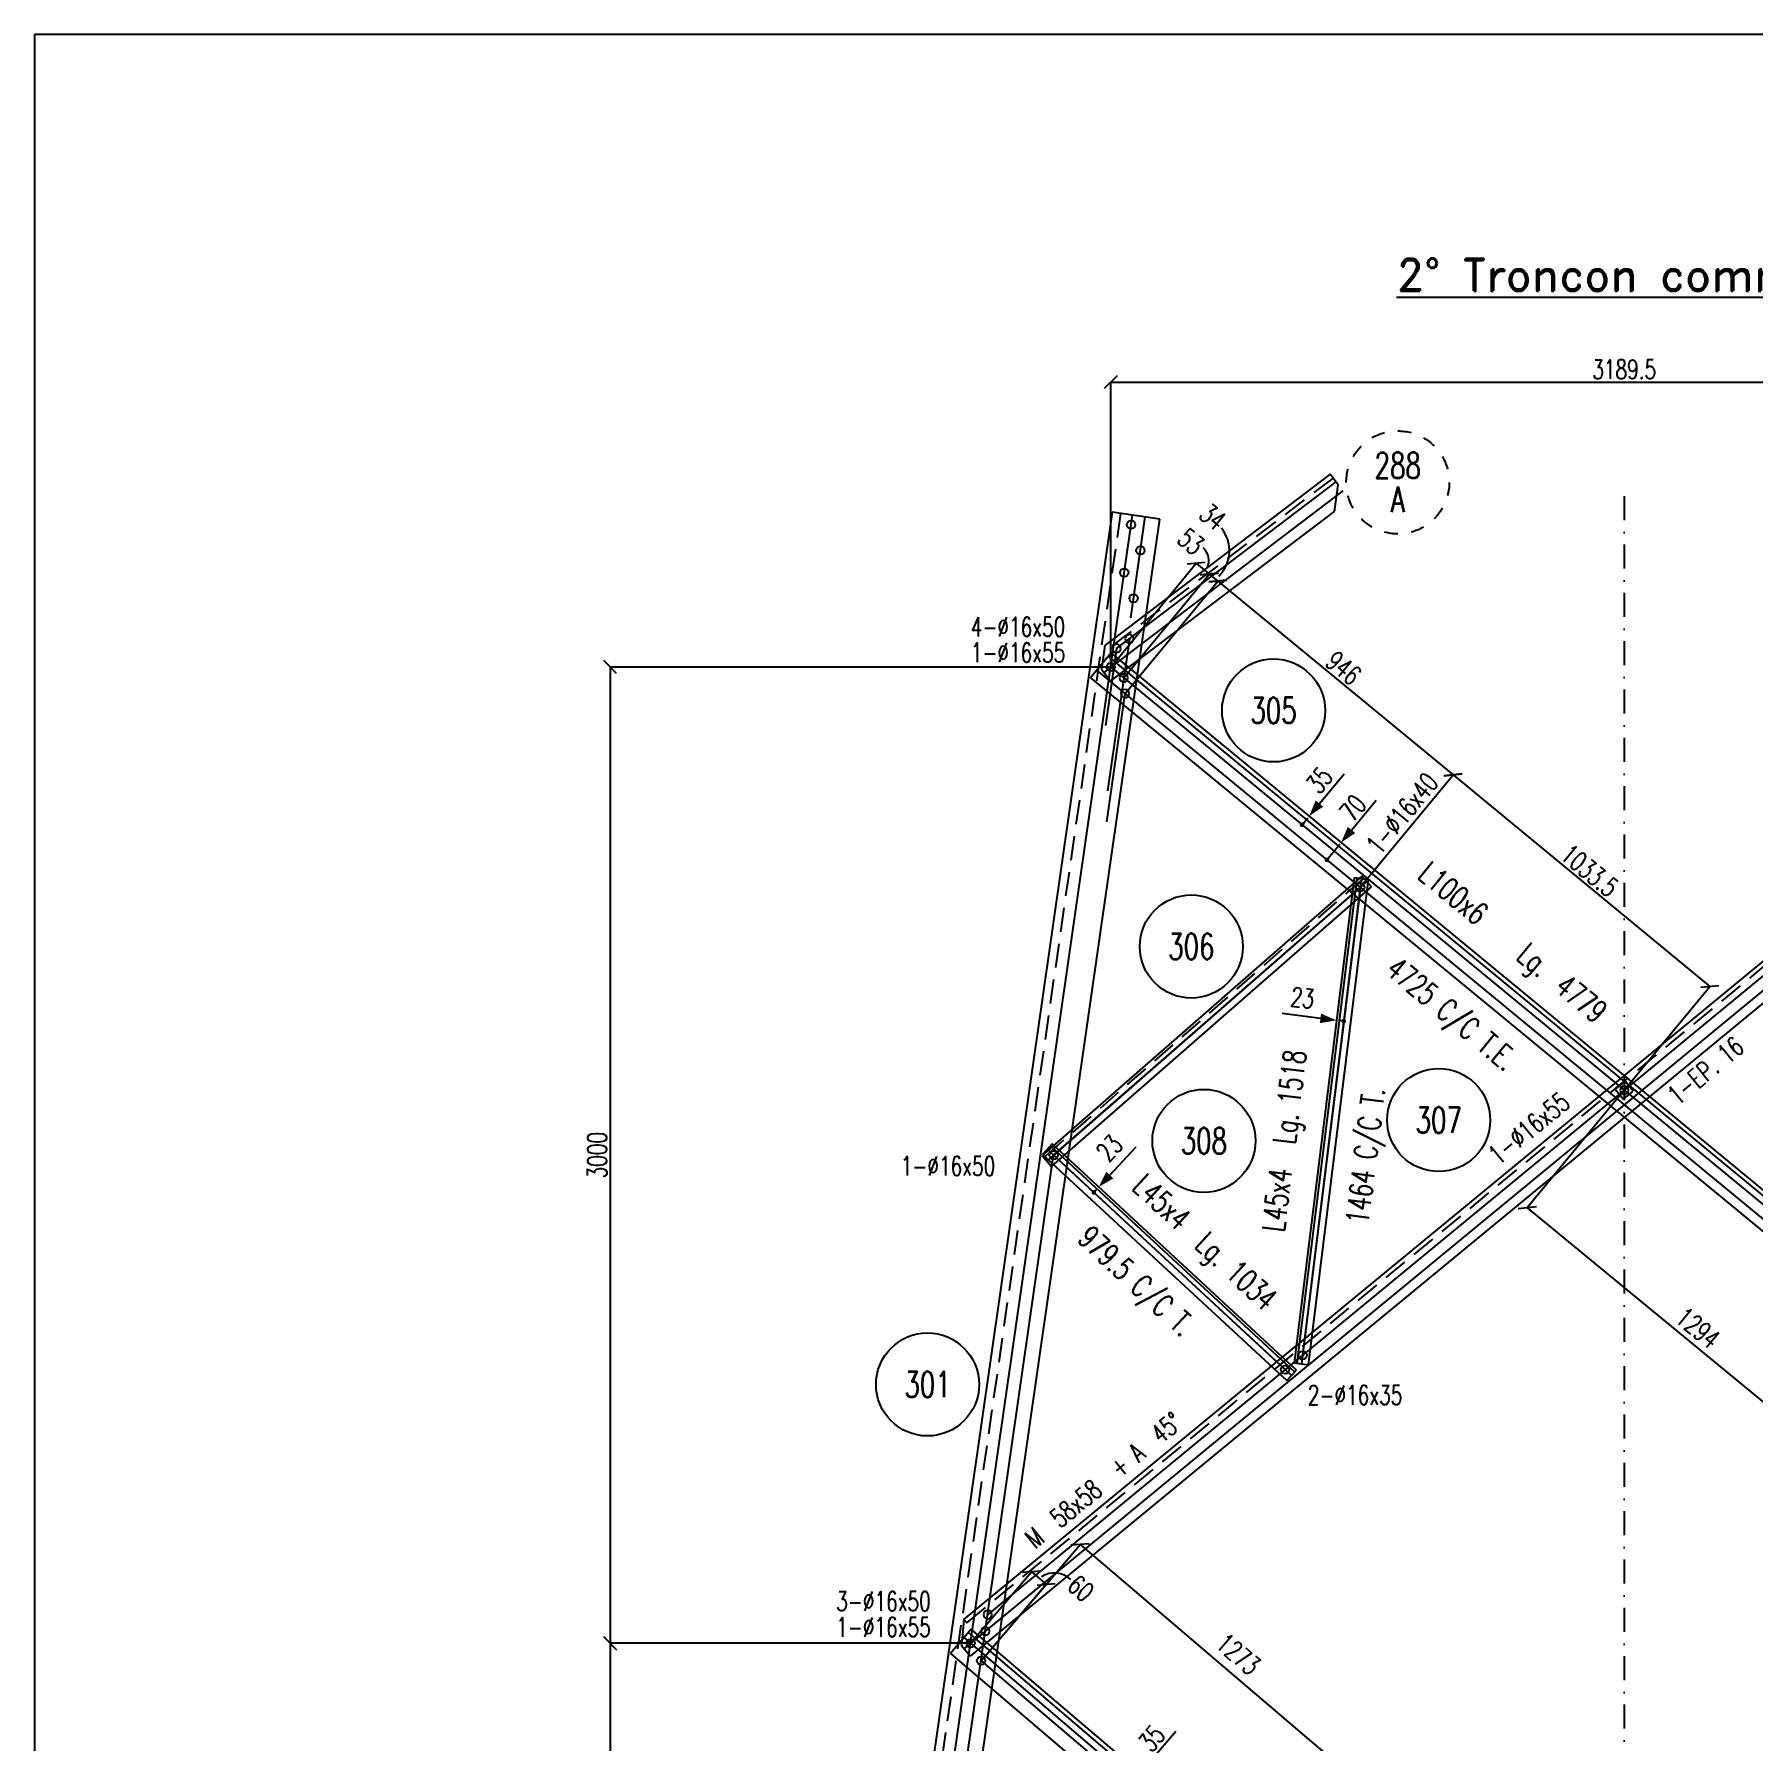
# Model space of a CAD drawing. Extents: x 142141 to 158361, y -105351 to -93871.
# Drawn here: x 142141 to 147479, y -99173 to -93871 of the extents above; entities that cross this region are included whole.
import ezdxf
from ezdxf.enums import TextEntityAlignment as Align

# ---------------------------------------------------------------- set-up
doc = ezdxf.new("R2010")
doc.units = 0
doc.header["$LTSCALE"] = 150
doc.header["$MEASUREMENT"] = 0
doc.linetypes.add('DASHDOT', pattern=[1, 0.5, -0.25, 0, -0.25])
doc.linetypes.add('DASHED', pattern=[0.75, 0.5, -0.25])
doc.layers.get('0').update_dxf_attribs({"linetype": 'CONTINUOUS'})
for name, color, linetype in [('ASSI', 6, 'CONTINUOUS'), ('BOLLINI_1', 7, 'CONTINUOUS'), ('FORI', 2, 'CONTINUOUS'), ('LINEA_ANG', 2, 'CONTINUOUS'), ('LM', 7, 'CONTINUOUS'), ('LS', 7, 'CONTINUOUS'), ('MZ', 6, 'DASHDOT'), ('QT_MAL', 7, 'CONTINUOUS'), ('QT_MPR', 7, 'CONTINUOUS'), ('TRAT-Y', 7, 'DASHED')]:
    doc.layers.add(name, color=color, linetype=linetype)
doc.styles.add('QUOTE', font='ROMANS8.SHX', dxfattribs={"width": 0.7})
doc.styles.add('RD', font='ROMAND8.SHX', dxfattribs={"width": 0.7})
doc.styles.add('RQL', font='ROMANS8.SHX', dxfattribs={"width": 0.7})
doc.styles.add('RS', font='ROMANS8.shx', dxfattribs={"width": 0.7})
doc.styles.get("Standard").update_dxf_attribs({"font": 'ROMANS8.SHX', "width": 0.7})
doc.dimstyles.new('FRECCE1', dxfattribs={"dimtxt": 60, "dimasz": 6.6667, "dimexe": 0, "dimexo": 0, "dimgap": 1, "dimtad": 1, "dimzin": 0, "dimdsep": 46, "dimtxsty": 'RS', "dimblk1": 'QUOTP', "dimblk2": 'QUOTF', "dimsah": 1, "dimcen": 0, "dimclrd": 2, "dimclre": 2, "dimclrt": 7, "dimadec": 0, "dimazin": 0, "dimtfac": 1, "dimtix": 1, "dimtmove": 2, "dimatfit": 3, "dimldrblk": 'QUOTP', "dimfxl": 1, "dimtolj": 1, "dimtzin": 0, "dimarcsym": 0})
doc.dimstyles.new('TRATTO', dxfattribs={"dimscale": 0, "dimtxt": 60, "dimasz": 40, "dimexe": 0, "dimexo": 0, "dimgap": 10, "dimtad": 1, "dimrnd": 0.5, "dimdsep": 46, "dimtxsty": 'RS', "dimblk1": 'OBLIQUE', "dimblk2": 'OBLIQUE', "dimsah": 1, "dimcen": 0.09, "dimclrd": 2, "dimclre": 2, "dimclrt": 7, "dimadec": 0, "dimazin": 0, "dimtfac": 1, "dimtix": 1, "dimtmove": 2, "dimatfit": 3, "dimfxl": 1, "dimtolj": 1, "dimtzin": 0, "dimarcsym": 0})

# ---------------------------------------------------------------- blocks, each defined once
blk = doc.blocks.new('ASSE98')
blk.add_line((0, 0), (1, 0))
at = {"color": 7, "flags": 1}
for tag, p in [('LAV1', (3.07431, 6.82847)), ('LAV2', (3.07431, 6.49513)), ('LAV3', (3.07431, 6.1618)), ('LAV4', (3.07431, 5.82847)), ('LAV5', (3.07431, 5.49513)), ('LAV6', (3.07431, 5.1618)), ('LAV7', (3.07431, 4.82847)), ('LAV8', (3.07431, 4.49513)), ('LAV9', (3.07431, 4.1618)), ('LAV10', (3.07431, 3.82847))]:
    blk.add_attdef(tag, p, '', height=0.2, dxfattribs=at)
at = {"color": 7, "style": 'QUOTE', "width": 0.5, "flags": 1}
for tag, p in [('TI', (1.38308, 6.82731)), ('DI_S', (1.38308, 6.42178)), ('D_S', (1.38308, 6.02092)), ('E_S', (1.38308, 5.68065)), ('NFORI', (1.36454, 5.29792)), ('ALAR', (1.36349, 4.93246)), ('FAM', (1.3775, 4.54645)), ('ALA', (1.38308, 4.19257)), ('DISP2', (1.38308, 3.84971)), ('DISP1', (1.38308, 3.50686)), ('PINZAF', (1.38308, 3.164)), ('PINZAI', (1.38308, 2.82114)), ('TRP', (1.38308, 2.47829)), ('NP', (1.38308, 2.13543)), ('SV', (1.38308, 1.79257)), ('PESO', (1.38308, 1.44971)), ('QUA', (1.38308, 1.10686)), ('LUN', (1.38308, 0.764)), ('PROF', (1.38308, 0.42114)), ('POS', (1.38308, 0.07829))]:
    blk.add_attdef(tag, p, '', height=0.2, dxfattribs=at)
blk = doc.blocks.new('16')
blk.add_circle((0, 0), 1)
blk = doc.blocks.new('QUOTP')
at = {"layer": 'ASSI', "color": 2, "const_width": 1.07}
blk.add_lwpolyline([(-0.53, 0, 1), (0.53, 0, 1)], format="xyb", close=True, dxfattribs=at)
blk = doc.blocks.new('QUOTF')
at = {"layer": 'LS', "color": 2}
blk.add_line((7.5, 0), (25.5, 0), dxfattribs=at)
blk.add_solid([(7.5, 2.25), (0, 0), (7.5, -2.25)], dxfattribs=at)
blk = doc.blocks.new('*D164')
at = {"layer": 'QT_MAL', "color": 2, "lineweight": -2, "transparency": 16777216}
blk.add_line((146081.4, -96320.4), (146095.2, -96303.7), dxfattribs=at)
at = {"layer": 'QT_MAL', "color": 2, "lineweight": -2, "transparency": 16777216, "xscale": 6.6667, "yscale": 6.6667, "zscale": 6.6667}
for name, p, rotation in [('QUOTF', (146099.5, -96298.5), 50.51575458971419), ('QUOTP', (146077.2, -96325.5), 230.5157545897142)]:
    blk.add_blockref(name, p, dxfattribs=dict(at, rotation=rotation))
at = {"layer": 'QT_MAL', "color": 7, "transparency": 16777216, "insert": (146131.2, -96187.3), "char_height": 60, "attachment_point": 5, "rotation": 50.5158, "style": 'RS'}
blk.add_mtext('\\A1;35', dxfattribs=at)
blk = doc.blocks.new('*D163')
at = {"layer": 'QT_MAL', "color": 2, "lineweight": -2, "transparency": 16777216}
blk.add_line((146158.6, -96429.3), (146194.7, -96385.6), dxfattribs=at)
at = {"layer": 'QT_MAL', "color": 2, "lineweight": -2, "transparency": 16777216, "xscale": 6.6667, "yscale": 6.6667, "zscale": 6.6667}
for name, p, rotation in [('QUOTF', (146198.9, -96380.5), 50.51575458971419), ('QUOTP', (146154.4, -96434.5), 230.5157545897142)]:
    blk.add_blockref(name, p, dxfattribs=dict(at, rotation=rotation))
at = {"layer": 'QT_MAL', "color": 7, "transparency": 16777216, "insert": (146235.4, -96273.6), "char_height": 60, "attachment_point": 5, "rotation": 50.5158, "style": 'RS'}
blk.add_mtext('\\A1;70', dxfattribs=at)
blk = doc.blocks.new('*D166')
at = {"layer": 'QT_MAL', "color": 2, "lineweight": -2, "transparency": 16777216}
for p, q in [((145556.4, -99291.8), (145570.4, -99275.3)), ((145574.7, -99270.2), (145574.7, -99270.2)), ((145552, -99296.9), (145552, -99296.9))]:
    blk.add_line(p, q, dxfattribs=at)
at = {"layer": 'QT_MAL', "color": 2, "lineweight": -2, "transparency": 16777216, "xscale": 6.6667, "yscale": 6.6667, "zscale": 6.6667}
for name, p, rotation in [('QUOTF', (145574.7, -99270.2), 49.56613230523991), ('QUOTP', (145552, -99296.9), 229.5661323052399)]:
    blk.add_blockref(name, p, dxfattribs=dict(at, rotation=rotation))
at = {"layer": 'QT_MAL', "color": 7, "transparency": 16777216, "insert": (145610.5, -99163), "char_height": 60, "attachment_point": 5, "rotation": 49.5661, "style": 'RS'}
blk.add_mtext('\\A1;35', dxfattribs=at)
blk = doc.blocks.new('IQ')
for p, q in [((0.5, 0.5), (-0.5, 0.5)), ((-0.5, 0.5), (-0.5, -0.5)), ((0.5, -0.5), (0.5, 0.5)), ((-0.5, -0.5), (0.5, -0.5))]:
    blk.add_line(p, q)
at = {"flags": 1}
for tag, p in [('SPESSORE', (0, -0.01)), ('NUMERO', (0, -0.34))]:
    blk.add_attdef(tag, p, '', height=0.2, dxfattribs=at)
blk = doc.blocks.new('*D177')
at = {"layer": 'QT_MAL', "color": 2, "lineweight": -2, "transparency": 16777216}
for p, q in [((146184, -96932.9), (146184, -96932.9)), ((146200.2, -96934.9), (146190.6, -96933.7)), ((146206.8, -96935.7), (146206.8, -96935.7))]:
    blk.add_line(p, q, dxfattribs=at)
at = {"layer": 'QT_MAL', "color": 2, "lineweight": -2, "transparency": 16777216, "xscale": 6.6667, "yscale": 6.6667, "zscale": 6.6667}
for name, p, rotation in [('QUOTF', (146184, -96932.9), 172.9625623253099), ('QUOTP', (146206.8, -96935.7), 352.9625623253099)]:
    blk.add_blockref(name, p, dxfattribs=dict(at, rotation=rotation))
at = {"layer": 'QT_MAL', "color": 7, "transparency": 16777216, "insert": (146078.8, -96863.1), "char_height": 60, "attachment_point": 5, "rotation": 352.9626, "style": 'RS'}
blk.add_mtext('\\A1;23', dxfattribs=at)
blk = doc.blocks.new('*D178')
at = {"layer": 'QT_MAL', "color": 2, "lineweight": -2, "transparency": 16777216}
blk.add_line((145435.1, -97462.3), (145441.7, -97455.2), dxfattribs=at)
at = {"layer": 'QT_MAL', "color": 2, "lineweight": -2, "transparency": 16777216, "xscale": 6.6667, "yscale": 6.6667, "zscale": 6.6667}
for name, p, rotation in [('QUOTF', (145446.2, -97450.3), 47.19783996603628), ('QUOTP', (145430.6, -97467.2), 227.1978399660363)]:
    blk.add_blockref(name, p, dxfattribs=dict(at, rotation=rotation))
at = {"layer": 'QT_MAL', "color": 7, "transparency": 16777216, "insert": (145479.5, -97329.8), "char_height": 60, "attachment_point": 5, "rotation": 47.1978, "style": 'RS'}
blk.add_mtext('\\A1;23', dxfattribs=at)
blk = doc.blocks.new('_OBLIQUE')
at = {"color": 0, "linetype": 'ByBlock'}
blk.add_line((-0.5, -0.5), (0.5, 0.5), dxfattribs=at)
blk = doc.blocks.new('*D95')
at = {"layer": 'QT_MPR', "color": 2, "lineweight": -2, "transparency": 16777216}
for p, q in [((145048, -98867.4), (145237, -98645.6)), ((145237, -98645.6), (145282.7, -98684.4)), ((145080.7, -98921.5), (145282.7, -98684.4))]:
    blk.add_line(p, q, dxfattribs=at)
at = {"layer": 'QT_MPR', "color": 2, "lineweight": -2, "transparency": 16777216, "xscale": 40, "yscale": 40, "zscale": 40}
for p, rotation in [((145237, -98645.6), 139.56613230524), ((145282.7, -98684.4), 319.5661323052399)]:
    blk.add_blockref('_OBLIQUE', p, dxfattribs=dict(at, rotation=rotation))
at = {"layer": 'QT_MPR', "color": 7, "transparency": 16777216, "insert": (145390.2, -98696.9), "char_height": 60, "attachment_point": 5, "rotation": 319.5661, "style": 'RS'}
blk.add_mtext('\\A1;60', dxfattribs=at)
blk = doc.blocks.new('*D96')
at = {"layer": 'QT_MPR', "color": 2, "lineweight": -2, "transparency": 16777216}
for p, q in [((145080.7, -98921.5), (145387.9, -98560.9)), ((145387.9, -98560.9), (146357.1, -99386.8)), ((146049.9, -99747.3), (146357.1, -99386.8))]:
    blk.add_line(p, q, dxfattribs=at)
at = {"layer": 'QT_MPR', "color": 2, "lineweight": -2, "transparency": 16777216, "xscale": 40, "yscale": 40, "zscale": 40}
for p, rotation in [((145387.9, -98560.9), 139.56613230524), ((146357.1, -99386.8), 319.5661323052399)]:
    blk.add_blockref('_OBLIQUE', p, dxfattribs=dict(at, rotation=rotation))
at = {"layer": 'QT_MPR', "color": 7, "transparency": 16777216, "insert": (145879, -98901.2), "char_height": 60, "attachment_point": 5, "rotation": 319.5661, "style": 'RS'}
blk.add_mtext('\\A1;1273', dxfattribs=at)
blk = doc.blocks.new('*D102')
at = {"layer": 'QT_MPR', "color": 2, "lineweight": -2, "transparency": 16777216}
for p, q in [((145483, -95836), (145748.6, -95513.6)), ((145523.7, -95869.5), (145789.3, -95547.1)), ((145748.6, -95513.6), (145789.3, -95547.1))]:
    blk.add_line(p, q, dxfattribs=at)
at = {"layer": 'QT_MPR', "color": 2, "lineweight": -2, "transparency": 16777216, "xscale": 40, "yscale": 40, "zscale": 40}
for p, rotation in [((145748.6, -95513.6), 140.5157545897142), ((145789.3, -95547.1), 320.5157545897142)]:
    blk.add_blockref('_OBLIQUE', p, dxfattribs=dict(at, rotation=rotation))
at = {"layer": 'QT_MPR', "color": 7, "transparency": 16777216, "insert": (145732, -95446.1), "char_height": 60, "attachment_point": 5, "rotation": 320.5158, "style": 'RS'}
blk.add_mtext('\\A1;53', dxfattribs=at)
blk = doc.blocks.new('*D103')
at = {"layer": 'QT_MPR', "color": 2, "lineweight": -2, "transparency": 16777216}
for p, q in [((145523.7, -95869.5), (145789.3, -95547.1)), ((145789.3, -95547.1), (145815.7, -95568.8)), ((145527.8, -95918.3), (145815.7, -95568.8))]:
    blk.add_line(p, q, dxfattribs=at)
at = {"layer": 'QT_MPR', "color": 2, "lineweight": -2, "transparency": 16777216, "xscale": 40, "yscale": 40, "zscale": 40}
for p, rotation in [((145789.3, -95547.1), 140.5157545897142), ((145815.7, -95568.8), 320.5157545897142)]:
    blk.add_blockref('_OBLIQUE', p, dxfattribs=dict(at, rotation=rotation))
at = {"layer": 'QT_MPR', "color": 7, "transparency": 16777216, "insert": (145800.1, -95369.7), "char_height": 60, "attachment_point": 5, "rotation": 320.5158, "style": 'RS'}
blk.add_mtext('\\A1;34', dxfattribs=at)
blk = doc.blocks.new('*D104')
at = {"layer": 'QT_MPR', "color": 2, "lineweight": -2, "transparency": 16777216}
for p, q in [((145527.8, -95918.3), (145815.7, -95568.8)), ((145815.7, -95568.8), (146546, -96170.5)), ((146258.1, -96519.9), (146546, -96170.5))]:
    blk.add_line(p, q, dxfattribs=at)
at = {"layer": 'QT_MPR', "color": 2, "lineweight": -2, "transparency": 16777216, "xscale": 40, "yscale": 40, "zscale": 40}
for p, rotation in [((145815.7, -95568.8), 140.5157545897142), ((146546, -96170.5), 320.5157545897142)]:
    blk.add_blockref('_OBLIQUE', p, dxfattribs=dict(at, rotation=rotation))
at = {"layer": 'QT_MPR', "color": 7, "transparency": 16777216, "insert": (146206.3, -95838.8), "char_height": 60, "attachment_point": 5, "rotation": 320.5158, "style": 'RS'}
blk.add_mtext('\\A1;946', dxfattribs=at)
blk = doc.blocks.new('*D105')
at = {"layer": 'QT_MPR', "color": 2, "lineweight": -2, "transparency": 16777216}
for p, q in [((146258.1, -96519.9), (146546, -96170.5)), ((146546, -96170.5), (147343.3, -96827.4)), ((147077.7, -97149.8), (147343.3, -96827.4))]:
    blk.add_line(p, q, dxfattribs=at)
at = {"layer": 'QT_MPR', "color": 2, "lineweight": -2, "transparency": 16777216, "xscale": 40, "yscale": 40, "zscale": 40}
for p, rotation in [((146546, -96170.5), 140.5157545897142), ((147343.3, -96827.4), 320.5157545897142)]:
    blk.add_blockref('_OBLIQUE', p, dxfattribs=dict(at, rotation=rotation))
at = {"layer": 'QT_MPR', "color": 7, "transparency": 16777216, "insert": (146970.1, -96468.1), "char_height": 60, "attachment_point": 5, "rotation": 320.5158, "style": 'RS'}
blk.add_mtext('\\A1;1033.5', dxfattribs=at)
blk = doc.blocks.new('*D106')
at = {"layer": 'QT_MPR', "color": 2, "lineweight": -2, "transparency": 16777216}
for p, q in [((147077.7, -97149.8), (146776.7, -97515.2)), ((146776.7, -97515.2), (147775.6, -98338.3)), ((148076.7, -97972.8), (147775.6, -98338.3))]:
    blk.add_line(p, q, dxfattribs=at)
at = {"layer": 'QT_MPR', "color": 2, "lineweight": -2, "transparency": 16777216, "xscale": 40, "yscale": 40, "zscale": 40}
for p, rotation in [((146776.7, -97515.2), 140.5157545897142), ((147775.6, -98338.3), 320.5157545897142)]:
    blk.add_blockref('_OBLIQUE', p, dxfattribs=dict(at, rotation=rotation))
at = {"layer": 'QT_MPR', "color": 7, "transparency": 16777216, "insert": (147306.7, -97888.3), "char_height": 60, "attachment_point": 5, "rotation": 320.5158, "style": 'RS'}
blk.add_mtext('\\A1;1294', dxfattribs=at)
blk = doc.blocks.new('xxx')
blk.add_circle((0, 0), 8)
at = {"color": 3, "style": 'RQL', "width": 0.7}
blk.add_attdef('POS', text='', height=4, dxfattribs=at).set_placement((0, 0), align=Align.MIDDLE)
at = {"style": 'RQL', "width": 0.7, "flags": 1}
for tag, p in [('POS1', (-0.39, -5.42)), ('TIPO', (-0.39, -8.66))]:
    blk.add_attdef(tag, p, '', height=2, dxfattribs=at)
blk = doc.blocks.new('*D111')
at = {"layer": 'LS', "color": 2, "lineweight": -2, "transparency": 16777216}
for p, q in [((145483, -95836), (145483, -94951.3)), ((145483, -94951.3), (148672.4, -94951.3)), ((148672.4, -95836), (148672.4, -94951.3))]:
    blk.add_line(p, q, dxfattribs=at)
at = {"layer": 'LS', "color": 2, "lineweight": -2, "transparency": 16777216, "xscale": 40, "yscale": 40, "zscale": 40, "rotation": 180}
blk.add_blockref('_OBLIQUE', (145483, -94951.3), dxfattribs=at)
at = {"layer": 'LS', "color": 2, "lineweight": -2, "transparency": 16777216, "xscale": 40, "yscale": 40, "zscale": 40}
blk.add_blockref('_OBLIQUE', (148672.4, -94951.3), dxfattribs=at)
at = {"layer": 'LS', "color": 7, "transparency": 16777216, "insert": (147077.7, -94911.3), "char_height": 60, "attachment_point": 5, "style": 'RS'}
blk.add_mtext('\\A1;3189.5', dxfattribs=at)
blk = doc.blocks.new('*D114')
at = {"layer": 'LS', "color": 2, "lineweight": -2, "transparency": 16777216}
for p, q in [((145483, -95836), (143928.7, -95836)), ((143928.7, -95836), (143928.7, -98867.4)), ((145048, -98867.4), (143928.7, -98867.4))]:
    blk.add_line(p, q, dxfattribs=at)
at = {"layer": 'LS', "color": 2, "lineweight": -2, "transparency": 16777216, "xscale": 40, "yscale": 40, "zscale": 40}
for p, rotation in [((143928.7, -95836), 90), ((143928.7, -98867.4), 270)]:
    blk.add_blockref('_OBLIQUE', p, dxfattribs=dict(at, rotation=rotation))
at = {"layer": 'LS', "color": 7, "transparency": 16777216, "insert": (143888.7, -97351.7), "char_height": 60, "attachment_point": 5, "rotation": 90, "style": 'RS'}
blk.add_mtext('\\A1;3000', dxfattribs=at)
blk = doc.blocks.new('*D113')
at = {"layer": 'LS', "color": 2, "lineweight": -2, "transparency": 16777216}
for p, q in [((145048, -98867.4), (143928.7, -98867.4)), ((143928.7, -98867.4), (143928.7, -102808.2)), ((144482.5, -102808.2), (143928.7, -102808.2))]:
    blk.add_line(p, q, dxfattribs=at)
at = {"layer": 'LS', "color": 2, "lineweight": -2, "transparency": 16777216, "xscale": 40, "yscale": 40, "zscale": 40}
for p, rotation in [((143928.7, -98867.4), 90), ((143928.7, -102808.2), 270)]:
    blk.add_blockref('_OBLIQUE', p, dxfattribs=dict(at, rotation=rotation))
at = {"layer": 'LS', "color": 7, "transparency": 16777216, "insert": (143888.7, -100837.8), "char_height": 60, "attachment_point": 5, "rotation": 90, "style": 'RS'}
blk.add_mtext('\\A1;3900', dxfattribs=at)
blk = doc.blocks.new('bull')
at = {"style": 'RS', "width": 0.7, "flags": 1}
for tag, p in [('NN', (-12.25, 0)), ('DIAMETRO', (0, -4.86)), ('SERRAGGIO', (0, -9.71)), ('LUNGHEZZA', (0, -14.57)), ('NB', (0, -19.43)), ('TIPO', (0, -24.12)), ('EL', (-0.14, -29))]:
    blk.add_attdef(tag, p, '', height=3, dxfattribs=at)
at = {"style": 'RS', "width": 0.7}
blk.add_attdef('BULLONE', (0, 0), '', height=3, dxfattribs=at)
blk = doc.blocks.new('imbbull')
at = {"style": 'RS', "width": 0.7, "flags": 1}
for tag, p in [('NN', (-11.1, 0)), ('DIAMETRO', (0, -4.86)), ('SERRAGGIO', (0, -9.71)), ('LUNGHEZZA', (0, -14.57)), ('NB', (0, -19.43)), ('TIPO', (0, -24.38)), ('EL', (-0.14, -29.26))]:
    blk.add_attdef(tag, p, '', height=3, dxfattribs=at)
at = {"style": 'RS', "width": 0.7}
blk.add_attdef('BULLONE', (0, 0), '', height=3, dxfattribs=at)
blk = doc.blocks.new('www')
at = {"linetype": 'Continuous'}
for start, end in [(120, 135), (90, 105), (60, 75), (30, 45), (150, 165), (180, 195), (0, 15), (330, 345), (210, 225), (240, 255), (270, 285), (300, 315)]:
    blk.add_arc((0, 0), 8, start, end, dxfattribs=at)
at = {"color": 3, "style": 'RQL', "width": 0.7}
for tag, p in [('POS3', (0, 0.65)), ('POS2', (0, -4.63))]:
    blk.add_attdef(tag, text='', height=4, dxfattribs=at).set_placement(p, align=Align.CENTER)
at = {"style": 'RQL', "width": 0.7, "flags": 1}
blk.add_attdef('TIPO', text='', height=3, dxfattribs=at).set_placement((0, 0), align=Align.MIDDLE_CENTER)

msp = doc.modelspace()

# ---------------------------------------------------------------- linework, layer by layer
at = {"layer": 'LINEA_ANG'}
for p, q in [((146164.603, -95236.979), (145464.493, -95768.473)), ((146189.394, -95269.635), (146164.603, -95236.979)), ((146178.076, -95352.302), (146189.394, -95269.635)), ((145487.388, -95355.029), (144508.705, -102175.167)), ((144657.184, -102196.473), (145635.867, -95376.335)), ((145482.745, -95880.168), (146178.076, -95352.302)), ((145635.867, -95376.335), (145487.388, -95355.029)), ((145464.493, -95768.473), (145454.326, -95842.734)), ((145027.439, -98793.65), (148671.104, -95791.727)), ((145484.31, -95791.727), (145420.724, -95868.906)), ((149172.74, -98830.53), (145484.31, -95791.727)), ((145420.724, -95868.906), (149109.153, -98907.71)), ((145454.326, -95842.734), (145482.745, -95880.168)), ((148693.785, -95902.607), (145046.261, -98907.71)), ((146263.313, -96484.853), (145269.945, -97352.598)), ((145299.55, -97386.489), (146292.917, -96518.743)), ((146238.591, -96490.323), (146052.609, -97996.887)), ((146097.27, -98002.4), (146283.252, -96495.836)), ((146283.252, -96495.836), (146238.591, -96490.323)), ((146292.917, -96518.743), (146263.313, -96484.853)), ((145301.512, -97316.26), (145270.936, -97349.276)), ((146060.163, -98018.83), (145301.512, -97316.26)), ((145269.945, -97352.598), (145299.55, -97386.489)), ((145270.936, -97349.276), (146029.587, -98051.847)), ((146052.609, -97996.887), (146097.27, -98002.4)), ((146029.587, -98051.847), (146060.163, -98018.83)), ((145027.439, -98793.65), (145019.555, -98875.295)), ((145050.26, -98823.311), (144985.403, -98899.426)), ((149716.141, -102799.044), (145050.26, -98823.311)), ((144985.403, -98899.426), (149651.284, -102875.16)), ((145046.261, -98907.71), (145019.555, -98875.295))]:
    msp.add_line(p, q, dxfattribs=at)
at = {"layer": 'LINEA_ANG', "color": 2}
for p, q in [((149163.838, -98841.335), (145475.408, -95802.532)), ((146247.027, -96491.364), (146061.045, -97997.928)), ((146054.387, -98025.067), (145295.737, -97322.496)), ((149707.061, -102809.7), (145041.18, -98833.967))]:
    msp.add_line(p, q, dxfattribs=at)
at = {"layer": 'LINEA_ANG'}
msp.add_lwpolyline([(145027.439, -98793.65), (145036.341, -98804.455)], dxfattribs=at)
at = {"layer": 'LS', "color": 6}
for p, q in [((145501.437, -95778.092), (146182.743, -95260.873)), ((144396.632, -103406.735), (145550.739, -95364.12)), ((145545.415, -95682.825), (145590.334, -95369.801)), ((145541.118, -95747.968), (145473.366, -96220.11)), ((145501.437, -95778.092), (145467.088, -96017.46)), ((148672.392, -95836.014), (145101.231, -98778.203)), ((145483.023, -95836.014), (149150.485, -98857.543)), ((145470.625, -96316.655), (145527.796, -95918.25)), ((145305.933, -97351.701), (146258.11, -96519.937)), ((146258.11, -96519.937), (146078.751, -97972.849)), ((144436.226, -103412.417), (145305.933, -97351.701)), ((146024.725, -98017.36), (145305.933, -97351.701)), ((145080.671, -98921.482), (146049.894, -99747.344))]:
    msp.add_line(p, q, dxfattribs=at)
at = {"layer": 'LS', "color": 8}
msp.add_lwpolyline([(142140.931, -93871.11), (142140.931, -105351.11), (154860.931, -105351.11), (154860.931, -103751.11), (158360.931, -103751.11), (158360.931, -93871.11), (142140.931, -93871.11)], close=True, dxfattribs=at)
at = {"layer": 'LS', "color": 6}
for centre, radius, start, end in [((145740.697, -95474.615), 111.181, 314.760417, 39.135542), ((145733.54, -95505.75), 54.308, 337.157858, 46.932982), ((145308.865, -98721.036), 71.94, 45.315465, 124.164062)]:
    msp.add_arc(centre, radius, start, end, dxfattribs=at)
at = {"layer": 'MZ'}
msp.add_line((147077.707, -95305.076), (147077.707, -102881.585), dxfattribs=at)
at = {"layer": 'TRAT-Y'}
for p, q in [((146173.673, -95248.926), (145473.563, -95780.42)), ((145513.619, -95358.793), (144534.937, -102178.931)), ((145036.341, -98804.455), (148680.006, -95802.532)), ((146268.905, -96491.254), (145275.537, -97359))]:
    msp.add_line(p, q, dxfattribs=at)

# ---------------------------------------------------------------- block references
at = {"layer": 'ASSI'}
for p, xscale, rotation in [((146203.906, -95288.75), 931.9999999999998, 217.2042436063521), ((145487.388, -95355.029), 6890.000000000001, 261.8338606976465)]:
    msp.add_blockref('ASSE98', p, dxfattribs=dict(at, xscale=xscale, rotation=rotation))
ref = msp.add_blockref('ASSE98', (148715.615, -95845.752), dxfattribs=dict(at, xscale=4778.999999999999, zscale=4778.999999999999, rotation=219.4842454102858))
ref.add_attrib('LAV1', 'CB 53x53', (148356.953, -96298.907), dxfattribs={"layer": '0', "color": 7, "height": 60, "rotation": 39.484245, "width": 0.7})
ref.add_attrib('LAV2', 'M  58x58', (145248.862, -98576.34), dxfattribs={"layer": '0', "color": 7, "height": 60, "rotation": 39.484245, "width": 0.7})
ref.add_attrib('LAV3', '+ A  45%%d', (145511.462, -98356.167), dxfattribs={"layer": '0', "color": 254, "height": 60, "rotation": 39.484245, "width": 0.7})
ref = msp.add_blockref('ASSE98', (149128.229, -98884.556), dxfattribs=dict(at, xscale=4778.999999999999, zscale=4778.999999999999, rotation=140.5157545897142))
ref.add_attrib('PROF', 'L100x6', (146432.476, -96488.847), dxfattribs={"layer": '0', "color": 2, "height": 70, "rotation": 320.515755, "style": 'QUOTE', "width": 0.7})
ref.add_attrib('LUN', '4779', (146857.428, -96838.955), dxfattribs={"layer": '0', "color": 2, "height": 70, "rotation": 320.515755, "style": 'QUOTE', "width": 0.7})
ref.add_attrib('PESO', '4725 C/C T.E.', (146332.497, -96784.738), dxfattribs={"layer": '0', "color": 2, "height": 70, "rotation": -39.484245, "style": 'QUOTE', "width": 0.7})
ref.add_attrib('SV', 'Lg.', (146738.468, -96740.947), dxfattribs={"layer": '0', "color": 2, "height": 70, "rotation": 320.515755, "style": 'QUOTE', "width": 0.7})
at = {"layer": 'ASSI', "xscale": 1319, "zscale": 1319, "rotation": 221.1384883824009}
msp.add_blockref('ASSE98', (146278.444, -96502.175), dxfattribs=at)
at = {"layer": 'ASSI'}
ref = msp.add_blockref('ASSE98', (146261.418, -96493.141), dxfattribs=dict(at, xscale=1518, zscale=1518, rotation=262.9625623253099))
ref.add_attrib('PROF', 'L45x4', (146021.838, -97593.179), dxfattribs={"layer": '0', "color": 2, "height": 70, "rotation": 82.962562, "style": 'QUOTE', "width": 0.7})
ref.add_attrib('LUN', '1518', (146070.755, -97196.929), dxfattribs={"layer": '0', "color": 2, "height": 70, "rotation": 82.962562, "style": 'QUOTE', "width": 0.7})
ref.add_attrib('PESO', '1464 C/C T.', (146282.733, -97568.766), dxfattribs={"layer": '0', "color": 2, "height": 70, "rotation": 82.962562, "style": 'QUOTE', "width": 0.7})
ref.add_attrib('SV', 'Lg.', (146055.432, -97321.055), dxfattribs={"layer": '0', "color": 2, "height": 70, "rotation": 82.962562, "style": 'QUOTE', "width": 0.7})
ref = msp.add_blockref('ASSE98', (146044.535, -98035.706), dxfattribs=dict(at, xscale=1034, zscale=1034, rotation=137.1978399660363))
ref.add_attrib('PROF', 'L45x4', (145545.533, -97455.47), dxfattribs={"layer": '0', "color": 2, "height": 70, "rotation": 317.19784, "style": 'QUOTE', "width": 0.7})
ref.add_attrib('LUN', '1034', (145835.703, -97724.191), dxfattribs={"layer": '0', "color": 2, "height": 70, "rotation": 317.19784, "style": 'QUOTE', "width": 0.7})
ref.add_attrib('PESO', '979.5 C/C T.', (145375.843, -97616.44), dxfattribs={"layer": '0', "color": 2, "height": 70, "rotation": -42.80216, "style": 'QUOTE', "width": 0.7})
ref.add_attrib('SV', 'Lg.', (145739.96, -97635.525), dxfattribs={"layer": '0', "color": 2, "height": 70, "rotation": 317.19784, "style": 'QUOTE', "width": 0.7})
ref = msp.add_blockref('ASSE98', (149127.854, -98849.951), dxfattribs=dict(at, xscale=6130, zscale=6130, rotation=220.4338676947601))
ref.add_attrib('LAV1', 'CB 53x53', (148791.312, -99329.062), dxfattribs={"layer": '0', "color": 7, "height": 60, "rotation": 40.433868, "width": 0.7})
ref.add_attrib('LAV2', 'M  23x23', (144743.018, -102508.816), dxfattribs={"layer": '0', "color": 7, "height": 60, "rotation": 40.433868, "width": 0.7})
ref.add_attrib('LAV3', '+ A  45%%d', (145000.482, -102281.274), dxfattribs={"layer": '0', "color": 254, "height": 60, "rotation": 40.433868, "width": 0.7})
ref = msp.add_blockref('ASSE98', (149693.441, -102825.685), dxfattribs=dict(at, xscale=6130, zscale=6130, rotation=139.5661323052399))
ref.add_attrib('PROF', 'L100x6', (146287.216, -99791.334), dxfattribs={"layer": '0', "color": 2, "height": 70, "rotation": 319.566132, "style": 'QUOTE', "width": 0.7})
ref.add_attrib('LUN', '6130', (146706.308, -100148.437), dxfattribs={"layer": '0', "color": 2, "height": 70, "rotation": 319.566132, "style": 'QUOTE', "width": 0.7})
ref.add_attrib('PESO', '6076 C/C T.E.', (146139.432, -100068.767), dxfattribs={"layer": '0', "color": 2, "height": 70, "rotation": -40.433868, "style": 'QUOTE', "width": 0.7})
ref.add_attrib('SV', 'Lg.', (146588.989, -100048.47), dxfattribs={"layer": '0', "color": 2, "height": 70, "rotation": 319.566132, "style": 'QUOTE', "width": 0.7})
at = {"layer": 'BOLLINI_1', "xscale": 20, "yscale": 20, "zscale": 20}
for p, values in [((145988.763, -95970.573), {'POS': '305'}), ((145733.379, -96703.674), {'POS': '306'}), ((146501.688, -97242.663), {'POS': '307'}), ((145772.429, -97307.225), {'POS': '308'}), ((144914.349, -98063.683), {'POS': '301'})]:
    msp.add_blockref('xxx', p, dxfattribs=at).add_auto_attribs(values)
at = {"layer": 'FORI', "yscale": 13, "zscale": 13}
for p, xscale in [((145546.478, -95393.815), 13), ((145575.419, -95473.737), 13), ((145525.171, -95542.294), 13), ((145554.112, -95622.216), 13), ((145501.437, -95778.092), -13), ((145541.118, -95747.968), -13), ((145483.023, -95836.014), 13), ((145523.677, -95869.509), -13), ((145527.796, -95918.25), -13), ((146258.11, -96519.937), 13), ((147077.707, -97149.834), -13), ((145305.933, -97351.701), 13), ((146078.751, -97972.849), 13), ((146024.725, -98017.36), 13), ((145101.231, -98778.203), -13), ((145048.024, -98867.388), 13), ((145093.851, -98829.632), -13), ((145080.671, -98921.482), 13)]:
    msp.add_blockref('16', p, dxfattribs=dict(at, xscale=xscale))
at = {"layer": 'LM', "xscale": 40, "yscale": 40, "zscale": 40, "rotation": 129.4842454102979}
msp.add_blockref('IQ', (147077.707, -97149.834), dxfattribs=at)
at = {"layer": 'LS', "color": 6}
ref = msp.add_blockref('www', (146374.512, -95262.487), dxfattribs=dict(at, xscale=-19.99999999999947, yscale=19.99999999999947, zscale=19.99999999999947))
ref.add_attrib('POS3', '288', dxfattribs={"layer": '0', "color": 3, "height": 80, "style": 'RQL', "width": 0.7}).set_placement((146374.512, -95249.547), align=Align.CENTER)
ref.add_attrib('POS2', 'A', dxfattribs={"layer": '0', "color": 3, "height": 80, "style": 'RQL', "width": 0.7}).set_placement((146374.512, -95355.095), align=Align.CENTER)
at = {"layer": 'LS', "color": 7, "xscale": 20, "yscale": 20, "zscale": 20}
for p, values in [((145048.565, -95740.979), {'BULLONE': '4-%%c16x50                '}), ((145048.565, -95820.979), {'BULLONE': '1-%%c16x55                '}), ((144831.095, -97415.292), {'BULLONE': '1-%%c16x50                '}), ((146095.137, -98126.473), {'BULLONE': '2-%%c16x35               '}), ((144630.763, -98767.127), {'BULLONE': '3-%%c16x50                '}), ((144630.763, -98847.127), {'BULLONE': '1-%%c16x55                '})]:
    msp.add_blockref('bull', p, dxfattribs=at).add_auto_attribs(values)
for name, p, rotation, values in [('bull', (146318.14, -96423.158), 50.51575458971318, {'BULLONE': '1-%%c16x40                '}), ('imbbull', (147243.905, -97199.309), 39.4842454102828, {'BULLONE': '1-EP. 16'}), ('bull', (146687.844, -97384.488), 39.4842454102836, {'BULLONE': '1-%%c16x55                '})]:
    msp.add_blockref(name, p, dxfattribs=dict(at, rotation=rotation)).add_auto_attribs(values)

# ---------------------------------------------------------------- texts
at = {"layer": 'LS', "color": 3, "style": 'RD'}
msp.add_text('%%U2° Troncon commun', height=100, dxfattribs=at).set_placement((147077.707, -94617.571), align=Align.MIDDLE)

# ---------------------------------------------------------------- dimensions: what is measured, and where the dimension line sits
at = {"layer": 'LS'}
dim = msp.add_linear_dim(base=(148672.392, -94951.333), p1=(145483.023, -95836.014), p2=(148672.392, -95836.014), dimstyle='TRATTO', override={"dimscale": 1}, dxfattribs=at)
dim.commit()
dim.dimension.update_dxf_attribs({"geometry": '*D111', "text_midpoint": (147077.707, -94911.333)})
for base, p1, p2, text, picture, middle in [((143928.738, -98867.388), (145483.023, -95836.014), (145048.024, -98867.388), '3000', '*D114', (143888.738, -97351.701)), ((143928.738, -102808.173), (145048.024, -98867.388), (144482.525, -102808.173), '3900', '*D113', (143888.738, -100837.781))]:
    dim = msp.add_linear_dim(base=base, p1=p1, p2=p2, angle=90, text=text, dimstyle='TRATTO', override={"dimscale": 1}, dxfattribs=at)
    dim.commit()
    dim.dimension.update_dxf_attribs({"geometry": picture, "text_midpoint": middle})
at = {"layer": 'QT_MAL'}
for base, p1, p2, angle, text, picture, middle in [((146099.455, -96298.529), (146077.2, -96325.542), (146099.455, -96298.529), 50.515755, '35', '*D164', (146131.211, -96187.296)), ((146198.912, -96380.469), (146154.402, -96434.495), (146198.912, -96380.469), 50.515755, '70', '*D163', (146235.395, -96273.595)), ((146183.955, -96932.902), (146206.782, -96935.72), (146183.955, -96932.902), 352.962562, '23', '*D177', (146078.763, -96863.147)), ((145446.231, -97450.281), (145430.604, -97467.156), (145446.231, -97450.281), 47.19784, '23', '*D178', (145479.455, -97329.767)), ((145574.748, -99270.22), (145552.048, -99296.86), (145574.748, -99270.22), 49.566132, '35', '*D166', (145610.461, -99163.012))]:
    dim = msp.add_linear_dim(base=base, p1=p1, p2=p2, angle=angle, text=text, dimstyle='FRECCE1', dxfattribs=at)
    dim.commit()
    dim.dimension.update_dxf_attribs({"geometry": picture, "text_midpoint": middle, "dimtype": 160})
at = {"layer": 'QT_MPR'}
for base, p1, p2, angle, text, picture, middle in [((145815.668, -95568.838), (145523.677, -95869.509), (145527.796, -95918.25), 320.515755, '34', '*D103', (145800.134, -95369.695)), ((145789.294, -95547.109), (145483.023, -95836.014), (145523.677, -95869.509), 320.515755, '53', '*D102', (145732.045, -95446.092)), ((146545.982, -96170.525), (145527.796, -95918.25), (146258.11, -96519.937), 320.515755, '946', '*D104', (146206.259, -95838.809)), ((147343.324, -96827.435), (146258.11, -96519.937), (147077.707, -97149.834), 320.515755, '1033.5', '*D105', (146970.088, -96468.108)), ((147775.61, -98338.262), (147077.707, -97149.834), (148076.664, -97972.849), 320.515755, '1294', '*D106', (147306.749, -97888.281)), ((146357.122, -99386.785), (145080.671, -98921.482), (146049.894, -99747.344), 319.566132, '1273', '*D96', (145879.011, -98901.24)), ((145282.657, -98684.433), (145048.024, -98867.388), (145080.671, -98921.482), 319.566132, '60', '*D95', (145390.158, -98696.948))]:
    dim = msp.add_linear_dim(base=base, p1=p1, p2=p2, angle=angle, text=text, dimstyle='TRATTO', override={"dimscale": 1}, dxfattribs=at)
    dim.commit()
    dim.dimension.update_dxf_attribs({"geometry": picture, "text_midpoint": middle, "dimtype": 160})

doc.saveas('drawing.dxf')
